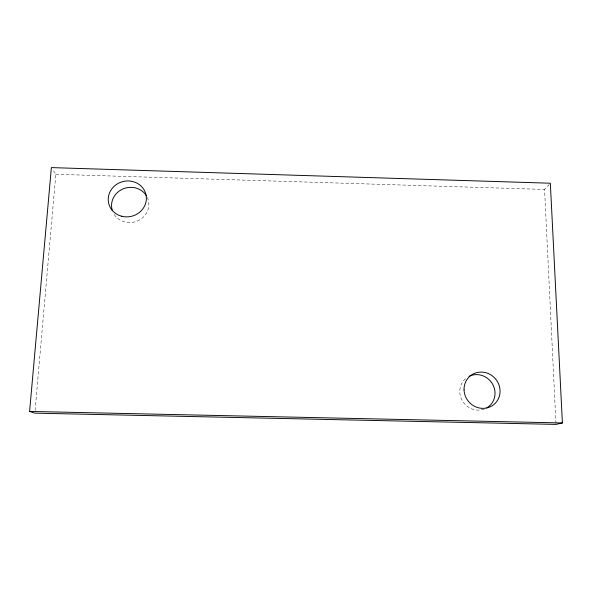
<?xml version="1.0" encoding="UTF-8"?>
<svg xmlns="http://www.w3.org/2000/svg" width="592" height="592" viewBox="0 0 592 592"><rect width="100%" height="100%" fill="white"/><g stroke="black" fill="none" stroke-linecap="round" stroke-linejoin="round"><path stroke-width="0.44" stroke-dasharray="2.96 2.22" d="M35.091 410.397L55.848 174.277L52.37 169.083M555.947 423.472L544.566 189.447L549.184 184.467M55.848 174.277L544.566 189.447M147.312 197.388A18.744 17.553 -14.1 0 1 138.439 220.527A18.744 17.553 -14.1 0 1 113.827 213.89M484.234 409.072A18.145 17.235 49.5 0 1 462.404 400.888A18.145 17.235 49.5 0 1 465.978 378.266"/><path stroke-width="0.89" d="M29.6 411.425L51.378 167.603L550.338 183.224L562.4 422.962L555.992 424.397L34.847 413.149L29.6 411.425L562.4 422.962M112.369 210.678A18.744 17.553 -14.1 0 1 122.803 189.011A18.744 17.553 -14.1 0 1 146.446 195.782M469.005 376.334A18.145 17.235 49.5 0 1 492.655 384.238A18.145 17.235 49.5 0 1 486.705 407.918M121.286 216.132A19.144 17.893 -13.9 0 0 145.98 194.731A19.144 17.893 -13.9 0 0 114.633 185.858A19.144 17.893 -13.9 0 0 121.286 216.132M464.054 389.869A18.552 17.597 49.1 0 0 491.567 406.119A18.552 17.597 49.1 0 0 490.546 374.692A18.552 17.597 49.1 0 0 464.054 389.869"/></g></svg>
